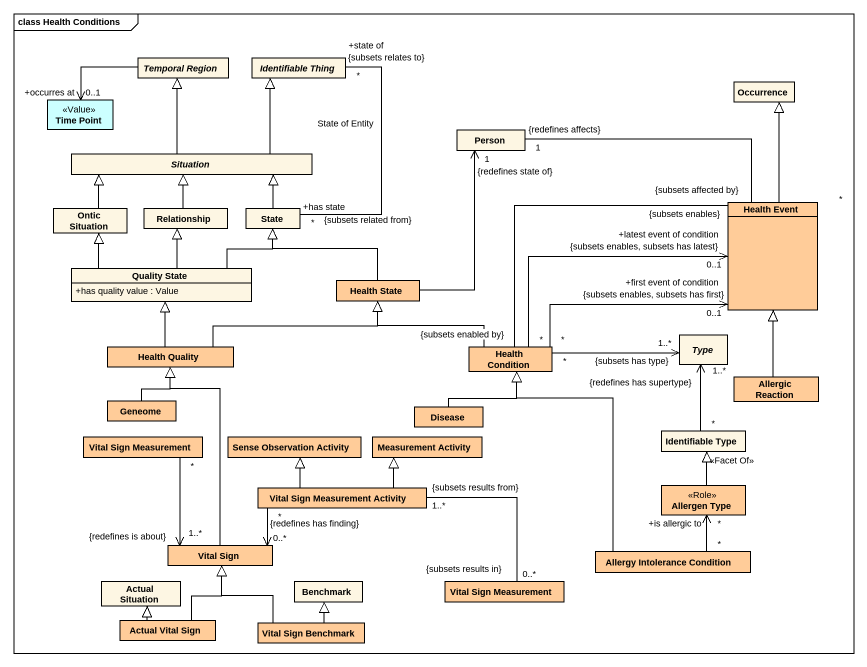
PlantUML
@startuml
mainframe class Health Conditions
hide circle
hide empty members
skinparam classAttributeIconSize 0
abstract class "Temporal Region" as Temporal_Region
abstract class "Identifiable Thing" as Identifiable_Thing
class "Time Point" as Time_Point <<Value>> #CCFFFF
class Occurrence
abstract class Situation
class "Person" as Person_
class "Ontic Situation" as Ontic_Situation
class Relationship
class "State" as State_
class "Health Event" as Health_Event #FFCC99
class "Quality State" as Quality_State {
  +has quality value : Value
}
class "Health State" as Health_State #FFCC99
class "Health Quality" as Health_Quality #FFCC99
class "Health Condition" as Health_Condition #FFCC99
abstract class Type
class "Allergic Reaction" as Allergic_Reaction #FFCC99
class Geneome #FFCC99
class Disease #FFCC99
class "Vital Sign Measurement" as Vital_Sign_Measurement #FFCC99
class "Sense Observation Activity" as Sense_Observation_Activity #FFCC99
class "Measurement Activity" as Measurement_Activity #FFCC99
class "Identifiable Type" as Identifiable_Type
class "Vital Sign Measurement Activity" as Vital_Sign_Measurement_2 #FFCC99
class "Allergen Type" as Allergen_Type <<Role>> #FFCC99
class "Actual Situation" as Actual_Situation
class "Vital Sign" as Vital_Sign #FFCC99
class Benchmark
class "Vital Sign Measurement" as Vital_Sign_Measurement_3 #FFCC99
class "Allergy Intolerance Condition" as Allergy_Intolerance #FFCC99
class "Actual Vital Sign" as Actual_Vital_Sign #FFCC99
class "Vital Sign Benchmark" as Vital_Sign_Benchmark #FFCC99
Temporal_Region -left-> "+occurres at\n0..1" Time_Point
Situation -up-|> Temporal_Region
Situation -up-|> Identifiable_Thing
Ontic_Situation -right-|> Situation
Relationship -up-|> Situation
State_ "+has state\n*\n{subsets related from}" -up- "+state of\n*\n{subsets relates to}" Identifiable_Thing : State of Entity
State_ -up-|> Situation
Health_Event -up-|> Occurrence
Health_Event "*\n{subsets affected by}" -left- "1\n{redefines affects}" Person_
Health_Event "{subsets enables}" -left- "{subsets enabled by}" Health_Condition
Quality_State -up-|> Ontic_Situation
Quality_State -up-|> Relationship
Quality_State -right-|> State_
Health_State -up-> "1\n{redefines state of}" Person_
Health_State -up-|> State_
Health_Quality -up-|> Quality_State
Health_Quality -right-|> Health_State
Health_Condition "*" -right-> "0..1\n+latest event of condition\n{subsets enables, subsets has latest}" Health_Event
Health_Condition "*" -right-> "0..1\n+first event of condition\n{subsets enables, subsets has first}" Health_Event
Health_Condition -left-|> Health_State
Health_Condition "*" -right-> "1..*\n{subsets has type}" Type
Allergic_Reaction -up-|> Health_Event
Geneome -up-|> Health_Quality
Disease -up-|> Health_Condition
Vital_Sign_Measurement "*" --> "1..*\n{redefines is about}" Vital_Sign
Identifiable_Type "*" -up-> "1..*\n{redefines has supertype}" Type
Vital_Sign_Measurement_2 -up-|> Sense_Observation_Activity
Vital_Sign_Measurement_2 -right-|> Measurement_Activity
Vital_Sign_Measurement_2 "*" -left-> "0..*\n{redefines has finding}" Vital_Sign
Vital_Sign_Measurement_2 "1..*\n{subsets results from}" -right- "0..*\n{subsets results in}" Vital_Sign_Measurement_3
Allergen_Type -up-|> Identifiable_Type : <<Facet Of>>
Vital_Sign -up-|> Health_Quality
Allergy_Intolerance -up-|> Health_Condition
Allergy_Intolerance "*" -up-> "*\n+is allergic to" Allergen_Type
Actual_Vital_Sign -up-|> Actual_Situation
Actual_Vital_Sign -up-|> Vital_Sign
Vital_Sign_Benchmark -up-|> Vital_Sign
Vital_Sign_Benchmark -up-|> Benchmark
@enduml
